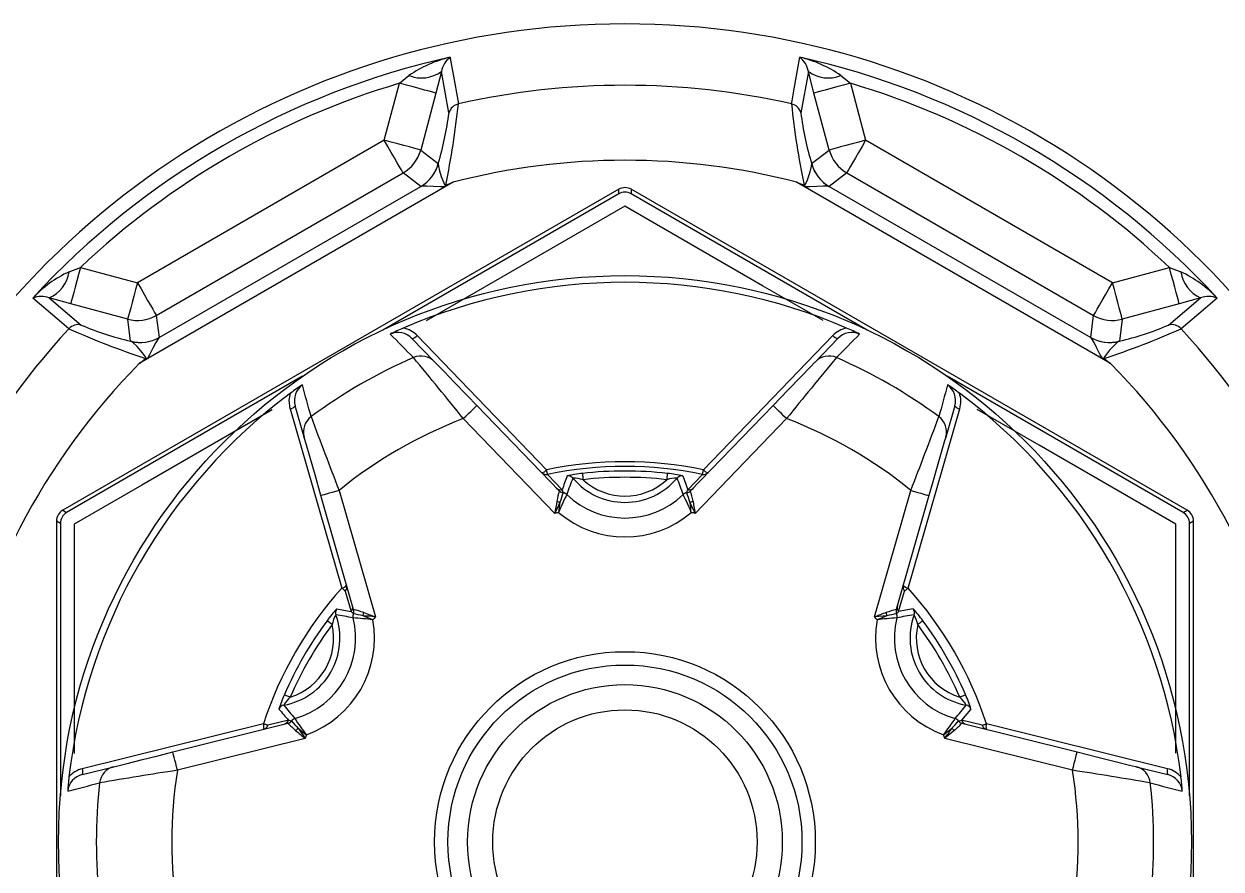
# Model space of a CAD drawing. Extents: x 6 to 134, y 1 to 99.
# Drawn here: x 128.369 to 129.32, y 44.568 to 45.24 of the extents above; entities that cross this region are included whole.
import ezdxf

# ---------------------------------------------------------------- set-up
doc = ezdxf.new("R2010")
doc.units = 0
doc.header["$MEASUREMENT"] = 0
doc.layers.add('OBJECT', color=7, linetype='CONTINUOUS')

msp = doc.modelspace()

# ---------------------------------------------------------------- linework, layer by layer
at = {"layer": 'OBJECT'}
for p, q in [((128.70091, 45.20168), (128.69649, 45.18459)), ((128.70683, 45.16888), (128.70091, 45.20168)), ((128.99233, 45.20168), (128.9864, 45.16888)), ((128.99674, 45.18459), (128.99233, 45.20168)), ((128.65542, 45.14708), (128.66755, 45.19235)), ((128.66755, 45.19235), (128.67506, 45.19847)), ((129.01818, 45.19847), (129.02568, 45.19235)), ((129.02568, 45.19235), (129.03781, 45.14708)), ((128.69649, 45.18459), (128.68436, 45.13932)), ((129.00887, 45.13932), (128.99674, 45.18459)), ((128.65542, 45.14708), (128.45934, 45.03387)), ((129.23389, 45.03387), (129.03781, 45.14708)), ((128.68436, 45.13932), (128.69834, 45.1286)), ((128.9949, 45.1286), (129.00887, 45.13932)), ((128.69834, 45.1286), (128.6983, 45.12835)), ((128.99493, 45.12835), (128.9949, 45.1286)), ((128.71025, 45.11372), (128.46081, 44.96971)), ((128.47432, 45.00793), (128.6704, 45.12113)), ((128.68438, 45.11041), (128.6704, 45.12113)), ((129.23242, 44.96971), (128.98298, 45.11372)), ((129.02283, 45.12113), (129.00886, 45.11041)), ((129.02283, 45.12113), (129.21891, 45.00793)), ((128.84162, 45.10813), (128.39998, 44.85315)), ((128.4766, 44.99035), (128.68449, 45.11038)), ((128.84162, 45.1045), (128.65416, 44.99627)), ((128.68449, 45.11038), (128.68438, 45.11041)), ((128.84162, 45.1045), (128.84162, 45.10813)), ((128.85162, 45.10813), (128.85162, 45.1045)), ((129.29326, 44.85315), (128.85162, 45.10813)), ((129.03907, 44.99627), (128.85162, 45.1045)), ((129.00886, 45.11041), (129.00875, 45.11038)), ((129.00875, 45.11038), (129.21664, 44.99035)), ((128.84662, 45.09469), (128.68881, 45.00358)), ((128.40502, 45.04256), (128.41407, 45.046)), ((128.41407, 45.046), (128.45934, 45.03387)), ((129.23389, 45.03387), (129.27916, 45.046)), ((129.27916, 45.046), (129.28822, 45.04256)), ((128.38932, 45.02178), (128.41475, 45.00025)), ((128.40632, 45.01706), (128.38932, 45.02178)), ((129.27848, 45.00025), (129.30392, 45.02178)), ((129.30392, 45.02178), (129.28692, 45.01706)), ((128.45159, 45.00493), (128.40632, 45.01706)), ((129.28692, 45.01706), (129.24165, 45.00493)), ((128.45389, 44.98747), (128.45159, 45.00493)), ((128.47432, 45.00793), (128.47662, 44.99046)), ((129.21661, 44.99046), (129.21891, 45.00793)), ((129.24165, 45.00493), (129.23935, 44.98747)), ((128.47662, 44.99046), (128.4766, 44.99035)), ((128.67743, 44.98968), (128.69538, 44.97109)), ((128.78433, 44.88519), (128.68152, 44.99195)), ((129.01172, 44.99195), (128.90891, 44.88519)), ((128.99785, 44.97109), (129.0158, 44.98968)), ((129.21664, 44.99035), (129.21661, 44.99046)), ((128.45412, 44.98737), (128.45389, 44.98747)), ((129.23935, 44.98747), (129.23911, 44.98737)), ((128.59057, 44.95956), (128.40312, 44.85133)), ((129.29012, 44.85133), (129.10266, 44.95956)), ((128.58064, 44.93371), (128.62169, 44.79129)), ((128.59177, 44.91127), (128.58465, 44.93611)), ((128.72899, 44.93629), (128.79445, 44.8685)), ((128.89878, 44.8685), (128.96425, 44.93629)), ((129.07154, 44.79129), (129.1126, 44.93371)), ((129.10858, 44.93611), (129.10146, 44.91127)), ((128.79086, 44.85063), (128.7182, 44.92587)), ((128.97504, 44.92587), (128.90237, 44.85063)), ((128.79677, 44.86928), (128.78509, 44.88157)), ((128.90814, 44.88157), (128.89646, 44.86928)), ((128.61953, 44.8689), (128.64836, 44.76835)), ((128.79447, 44.86847), (128.79445, 44.8685)), ((128.79749, 44.86701), (128.79749, 44.86698)), ((128.89574, 44.86698), (128.89574, 44.86701)), ((128.89878, 44.8685), (128.89877, 44.86847)), ((129.04488, 44.76835), (129.07371, 44.8689)), ((128.63109, 44.77418), (128.60511, 44.86477)), ((129.08813, 44.86477), (129.06215, 44.77418)), ((128.39998, 44.85315), (128.40312, 44.85133)), ((129.29012, 44.85133), (129.29326, 44.85315)), ((128.39812, 44.84267), (128.39498, 44.84449)), ((128.39498, 44.84449), (128.39498, 44.33452)), ((128.39812, 44.84267), (128.39812, 44.62622)), ((128.40912, 44.8421), (128.40912, 44.65981)), ((129.28412, 44.66012), (129.28412, 44.8421)), ((129.29826, 44.84449), (129.29512, 44.84267)), ((129.29512, 44.62622), (129.29512, 44.84267)), ((129.29826, 44.33452), (129.29826, 44.84449)), ((128.62445, 44.78882), (128.62925, 44.77256)), ((129.06399, 44.77256), (129.06879, 44.78882)), ((128.63088, 44.77078), (128.63086, 44.7708)), ((128.63109, 44.77418), (128.6311, 44.77415)), ((129.06213, 44.77415), (129.06215, 44.77418)), ((129.06238, 44.7708), (129.06235, 44.77078)), ((128.5794, 44.68623), (128.56292, 44.68225)), ((128.58173, 44.68571), (128.58176, 44.6857)), ((129.11148, 44.6857), (129.1115, 44.68571)), ((129.13031, 44.68225), (129.11383, 44.68623)), ((128.5594, 44.6834), (128.41554, 44.64775)), ((128.48748, 44.66103), (128.57892, 44.68383)), ((128.57895, 44.68382), (128.57892, 44.68383)), ((129.11431, 44.68383), (129.11428, 44.68382)), ((129.11431, 44.68383), (129.20576, 44.66103)), ((129.2777, 44.64775), (129.13383, 44.6834)), ((128.5926, 44.67178), (128.49111, 44.64647)), ((129.20213, 44.64647), (129.10063, 44.67178)), ((128.41547, 44.64307), (128.44054, 44.64932)), ((129.25269, 44.64932), (129.27777, 44.64307))]:
    msp.add_line(p, q, dxfattribs=at)
at = {"layer": 'OBJECT', "flags": 128}
for points in [[(128.70763, 45.213), (128.70806, 45.2106), (128.70979, 45.201), (128.71429, 45.17598)], [(128.97894, 45.17598), (128.97937, 45.17838), (128.9811, 45.18798), (128.9856, 45.213)], [(128.69649, 45.18459), (128.69569, 45.18481), (128.69387, 45.1853), (128.69111, 45.18604), (128.6875, 45.187), (128.68318, 45.18816), (128.67829, 45.18947), (128.67302, 45.19088), (128.66755, 45.19235)], [(129.02568, 45.19235), (129.02021, 45.19088), (129.01494, 45.18947), (129.01006, 45.18816), (129.00573, 45.187), (129.00213, 45.18604), (128.99936, 45.1853), (128.99755, 45.18481), (128.99674, 45.18459)], [(128.6704, 45.12113), (128.66999, 45.12186), (128.66905, 45.12348), (128.66762, 45.12596), (128.66575, 45.12919), (128.66351, 45.13307), (128.66098, 45.13745), (128.65825, 45.14218), (128.65542, 45.14708)], [(128.68436, 45.13932), (128.68356, 45.13954), (128.68174, 45.14003), (128.67898, 45.14077), (128.67537, 45.14173), (128.67105, 45.14289), (128.66616, 45.1442), (128.66089, 45.14561), (128.65542, 45.14708)], [(129.03781, 45.14708), (129.03234, 45.14561), (129.02707, 45.1442), (129.02219, 45.14289), (129.01786, 45.14173), (129.01426, 45.14077), (129.01149, 45.14003), (129.00968, 45.13954), (129.00887, 45.13932)], [(129.03781, 45.14708), (129.03498, 45.14218), (129.03225, 45.13745), (129.02972, 45.13307), (129.02749, 45.12919), (129.02562, 45.12596), (129.02419, 45.12348), (129.02325, 45.12186), (129.02283, 45.12113)], [(128.6983, 45.12835), (128.6984, 45.12649), (128.69921, 45.12291), (128.70073, 45.11832), (128.7027, 45.11328), (128.70363, 45.11144), (128.70377, 45.1113), (128.70385, 45.11125), (128.70392, 45.11123), (128.70399, 45.11124), (128.70406, 45.11126), (128.70416, 45.11135), (128.70421, 45.11141)], [(128.98902, 45.11141), (128.98912, 45.1113), (128.98921, 45.11125), (128.98928, 45.11123), (128.98935, 45.11124), (128.98944, 45.11128), (128.9896, 45.11144), (128.99007, 45.11225), (128.9915, 45.11564), (128.99375, 45.12202), (128.99482, 45.12639), (128.99493, 45.12835)], [(128.70421, 45.11141), (128.70892, 45.11322), (128.71025, 45.11372)], [(128.71025, 45.11372), (128.70919, 45.11315), (128.70456, 45.11063)], [(128.98298, 45.11372), (128.98432, 45.11322), (128.98902, 45.11141)], [(128.98868, 45.11063), (128.98404, 45.11315), (128.98298, 45.11372)], [(128.70456, 45.11063), (128.70411, 45.11042), (128.70371, 45.11027), (128.70287, 45.11009), (128.70013, 45.11007), (128.69419, 45.11043), (128.68922, 45.11066), (128.68581, 45.11059), (128.68449, 45.11038)], [(128.98868, 45.11063), (128.98872, 45.11073), (128.98876, 45.11083), (128.98881, 45.11092), (128.98885, 45.11102), (128.98889, 45.11112), (128.98894, 45.11121), (128.98898, 45.11131), (128.98902, 45.11141)], [(129.00875, 45.11038), (129.00743, 45.11059), (129.00402, 45.11066), (128.99904, 45.11043), (128.9931, 45.11007), (128.99036, 45.11009), (128.98952, 45.11027), (128.98912, 45.11042), (128.98868, 45.11063)], [(129.00407, 45.00378), (128.95599, 45.03154), (128.84662, 45.09469)], [(128.41407, 45.046), (128.41261, 45.04053), (128.41119, 45.03526), (128.40989, 45.03038), (128.40873, 45.02605), (128.40776, 45.02245), (128.40702, 45.01968), (128.40653, 45.01787), (128.40632, 45.01706)], [(129.28692, 45.01706), (129.2867, 45.01787), (129.28621, 45.01968), (129.28547, 45.02245), (129.28451, 45.02605), (129.28335, 45.03038), (129.28204, 45.03526), (129.28063, 45.04053), (129.27916, 45.046)], [(128.45934, 45.03387), (128.45788, 45.0284), (128.45646, 45.02313), (128.45516, 45.01825), (128.454, 45.01392), (128.45303, 45.01032), (128.45229, 45.00755), (128.4518, 45.00574), (128.45159, 45.00493)], [(128.45934, 45.03387), (128.46217, 45.02897), (128.4649, 45.02424), (128.46743, 45.01986), (128.46967, 45.01599), (128.47153, 45.01275), (128.47296, 45.01028), (128.4739, 45.00865), (128.47432, 45.00793)], [(129.21891, 45.00793), (129.21933, 45.00865), (129.22027, 45.01028), (129.2217, 45.01275), (129.22357, 45.01599), (129.22581, 45.01986), (129.22833, 45.02424), (129.23106, 45.02897), (129.23389, 45.03387)], [(129.24165, 45.00493), (129.24143, 45.00574), (129.24094, 45.00755), (129.2402, 45.01032), (129.23924, 45.01392), (129.23808, 45.01825), (129.23677, 45.02313), (129.23536, 45.0284), (129.23389, 45.03387)], [(128.40488, 44.99734), (128.40301, 44.99891), (128.39556, 45.00521), (128.37615, 45.02162)], [(129.31709, 45.02162), (129.31522, 45.02005), (129.30777, 45.01375), (129.28836, 44.99734)], [(128.4766, 44.99035), (128.47575, 44.98932), (128.47399, 44.98639), (128.47169, 44.98197), (128.46904, 44.97665), (128.46765, 44.97429), (128.46707, 44.97365), (128.46675, 44.97337), (128.46634, 44.9731)], [(129.2269, 44.9731), (129.22649, 44.97337), (129.22616, 44.97365), (129.22559, 44.97429), (129.22419, 44.97665), (129.22154, 44.98197), (129.21925, 44.98639), (129.21749, 44.98932), (129.21664, 44.99035)], [(128.46584, 44.97378), (128.46598, 44.97381), (128.46607, 44.97386), (128.46612, 44.97391), (128.46615, 44.97398), (128.46616, 44.97408), (128.4661, 44.9743), (128.46564, 44.97511), (128.46341, 44.97804), (128.45902, 44.98319), (128.45577, 44.9863), (128.45412, 44.98737)], [(129.23911, 44.98737), (129.23755, 44.98636), (129.23486, 44.98386), (129.23164, 44.98025), (129.22826, 44.97603), (129.22713, 44.9743), (129.22708, 44.97411), (129.22708, 44.97402), (129.2271, 44.97395), (129.22714, 44.97389), (129.22719, 44.97384), (129.22732, 44.9738), (129.22739, 44.97378)], [(128.46081, 44.96971), (128.46192, 44.97061), (128.46584, 44.97378)], [(128.46634, 44.9731), (128.46184, 44.97034), (128.46081, 44.96971)], [(128.46634, 44.9731), (128.46628, 44.97318), (128.46621, 44.97327), (128.46615, 44.97335), (128.46609, 44.97344), (128.46603, 44.97353), (128.46597, 44.97361), (128.4659, 44.9737), (128.46584, 44.97378)], [(128.69538, 44.97109), (128.69765, 44.96874), (128.703, 44.96321), (128.71098, 44.95494), (128.7212, 44.94435), (128.72899, 44.93629)], [(128.96425, 44.93629), (128.97612, 44.94859), (128.98665, 44.95949), (128.99401, 44.96711), (128.99753, 44.97075), (128.99785, 44.97109)], [(129.23242, 44.96971), (129.23139, 44.97034), (129.2269, 44.9731)], [(129.22739, 44.97378), (129.23131, 44.97061), (129.23242, 44.96971)], [(128.58064, 44.93371), (128.57987, 44.9406), (128.58099, 44.94617)], [(128.56639, 44.9329), (128.46277, 44.87307), (128.40912, 44.8421)], [(128.7182, 44.92587), (128.7203, 44.9279), (128.72233, 44.92986), (128.72419, 44.93166), (128.72583, 44.93324), (128.72717, 44.93453), (128.72817, 44.9355), (128.72878, 44.93609), (128.72899, 44.93629)], [(128.97504, 44.92587), (128.97293, 44.9279), (128.97091, 44.92986), (128.96904, 44.93166), (128.96741, 44.93324), (128.96607, 44.93453), (128.96507, 44.9355), (128.96445, 44.93609), (128.96425, 44.93629)], [(129.28412, 44.8421), (129.17564, 44.90472), (129.1264, 44.93316)], [(128.60511, 44.86477), (128.6004, 44.8812), (128.59622, 44.89577), (128.5933, 44.90596), (128.5919, 44.91082), (128.59177, 44.91127)], [(129.10146, 44.91127), (129.10056, 44.90814), (129.09844, 44.90074), (129.09527, 44.88969), (129.09121, 44.87554), (129.08813, 44.86477)], [(128.78509, 44.88157), (128.78507, 44.88166), (128.78503, 44.88187), (128.78496, 44.88219), (128.78487, 44.88263), (128.78476, 44.88316), (128.78463, 44.88377), (128.78448, 44.88446), (128.78433, 44.88519)], [(128.90814, 44.88157), (128.90816, 44.88166), (128.90821, 44.88187), (128.90827, 44.88219), (128.90837, 44.88263), (128.90848, 44.88316), (128.90861, 44.88377), (128.90875, 44.88446), (128.90891, 44.88519)], [(128.81276, 44.88231), (128.81277, 44.88219), (128.81281, 44.88188), (128.81286, 44.88142), (128.81293, 44.8808), (128.81302, 44.88005), (128.81312, 44.87921), (128.81322, 44.87829), (128.81333, 44.87735)], [(128.8799, 44.87735), (128.88001, 44.87829), (128.88012, 44.87921), (128.88021, 44.88005), (128.8803, 44.8808), (128.88037, 44.88142), (128.88043, 44.88188), (128.88046, 44.88219), (128.88047, 44.88231)], [(128.89259, 44.88031), (128.89498, 44.87371), (128.89646, 44.86928)], [(128.61953, 44.8689), (128.61671, 44.8681), (128.61401, 44.86732), (128.61152, 44.86661), (128.60933, 44.86598), (128.60754, 44.86547), (128.60621, 44.86508), (128.60539, 44.86485), (128.60511, 44.86477)], [(128.89574, 44.86701), (128.89638, 44.86896), (128.89646, 44.86928)], [(129.07371, 44.8689), (129.07652, 44.8681), (129.07922, 44.86732), (129.08172, 44.86661), (129.0839, 44.86598), (129.0857, 44.86547), (129.08703, 44.86508), (129.08785, 44.86485), (129.08813, 44.86477)], [(128.79496, 44.85959), (128.79376, 44.85697), (128.79094, 44.8508), (128.79086, 44.85063)], [(128.90069, 44.86035), (128.90119, 44.85751), (128.90234, 44.85081), (128.90237, 44.85063)], [(128.62445, 44.78882), (128.62438, 44.78888), (128.62422, 44.78902), (128.62397, 44.78925), (128.62364, 44.78954), (128.62324, 44.7899), (128.62277, 44.79032), (128.62225, 44.79079), (128.62169, 44.79129)], [(129.06879, 44.78882), (129.06885, 44.78888), (129.06901, 44.78902), (129.06926, 44.78925), (129.06959, 44.78954), (129.07, 44.7899), (129.07047, 44.79032), (129.07098, 44.79079), (129.07154, 44.79129)], [(128.61776, 44.77473), (128.62467, 44.7735), (128.62925, 44.77256)], [(128.63086, 44.7708), (128.62948, 44.77233), (128.62925, 44.77256)], [(128.63909, 44.77175), (128.64181, 44.77077), (128.64818, 44.76842), (128.64836, 44.76835)], [(128.61398, 44.76225), (128.61322, 44.76282), (128.61248, 44.76337), (128.6118, 44.76387), (128.61119, 44.76432), (128.61069, 44.76469), (128.61031, 44.76497), (128.61007, 44.76516), (128.60997, 44.76523)], [(129.05468, 44.76928), (129.05182, 44.76902), (129.04506, 44.76837), (129.04488, 44.76835)], [(129.08326, 44.76523), (129.08316, 44.76516), (129.08292, 44.76497), (129.08254, 44.76469), (129.08204, 44.76432), (129.08144, 44.76387), (129.08076, 44.76337), (129.08002, 44.76282), (129.07925, 44.76225)], [(128.57611, 44.70659), (128.57623, 44.70654), (128.57651, 44.70642), (128.57694, 44.70623), (128.57751, 44.70598), (128.5782, 44.70568), (128.57898, 44.70535), (128.57982, 44.70498), (128.5807, 44.7046)], [(129.11254, 44.7046), (129.11341, 44.70498), (129.11426, 44.70535), (129.11504, 44.70568), (129.11572, 44.70598), (129.1163, 44.70623), (129.11673, 44.70642), (129.11701, 44.70654), (129.11712, 44.70659)], [(129.12145, 44.69509), (129.11693, 44.68972), (129.11383, 44.68623)], [(129.1115, 44.68571), (129.11351, 44.68614), (129.11383, 44.68623)], [(128.56292, 44.68225), (128.56284, 44.68228), (128.56263, 44.68235), (128.56231, 44.68245), (128.56189, 44.68259), (128.56138, 44.68276), (128.56078, 44.68295), (128.56012, 44.68317), (128.5594, 44.6834)], [(128.58689, 44.67981), (128.58855, 44.67746), (128.59249, 44.67193), (128.5926, 44.67178)], [(129.10821, 44.6781), (129.106, 44.67625), (129.10078, 44.6719), (129.10063, 44.67178)], [(129.13031, 44.68225), (129.1304, 44.68228), (129.1306, 44.68235), (129.13092, 44.68245), (129.13134, 44.68259), (129.13186, 44.68276), (129.13246, 44.68295), (129.13312, 44.68317), (129.13383, 44.6834)], [(128.44054, 44.64932), (128.4437, 44.65011), (128.45117, 44.65198), (128.46232, 44.65476), (128.47661, 44.65832), (128.48748, 44.66103)], [(128.49111, 44.64647), (128.4904, 44.64931), (128.48972, 44.65204), (128.48909, 44.65456), (128.48854, 44.65676), (128.48809, 44.65857), (128.48775, 44.65992), (128.48755, 44.66075), (128.48748, 44.66103)], [(129.20213, 44.64647), (129.20284, 44.64931), (129.20352, 44.65204), (129.20414, 44.65456), (129.20469, 44.65676), (129.20514, 44.65857), (129.20548, 44.65992), (129.20569, 44.66075), (129.20576, 44.66103)], [(129.20576, 44.66103), (129.22234, 44.65689), (129.23705, 44.65323), (129.24733, 44.65066), (129.25224, 44.64944), (129.25269, 44.64932)]]:
    msp.add_lwpolyline(points, dxfattribs=at)
at = {"layer": 'OBJECT'}
for radius in [0.45, 0.15121, 0.14061, 0.125, 0.105]:
    msp.add_circle((128.84662, 44.58951), radius, dxfattribs=at)
for centre, radius, start, end in [((128.84662, 44.58951), 0.65, 24.58225, 155.41775), ((128.84662, 44.58951), 0.6388, 102.56667, 137.43333), ((128.72939, 45.12045), 0.09507, 103.23048, 124.85389), ((128.71925, 45.19845), 0.01863, 128.59811, 170.00826), ((128.84662, 44.58951), 0.6388, 42.56667, 77.43333), ((128.97398, 45.19845), 0.01863, 9.99174, 51.40189), ((128.96385, 45.12045), 0.09507, 55.14581, 76.76982), ((128.68502, 45.22393), 0.02734, 248.62725, 305.51474), ((129.00821, 45.22394), 0.02735, 234.48601, 291.372), ((128.84662, 44.58951), 0.62887, 106.54312, 133.45688), ((128.84662, 44.58951), 0.60122, 77.28552, 102.71448), ((128.84662, 44.58951), 0.62887, 46.54312, 73.45688), ((128.06786, 45.24384), 0.64998, 348.24413, 354.00764), ((128.71647, 45.16622), 0.01, 102.58434, 164.55107), ((128.97676, 45.16622), 0.01, 15.44765, 77.41694), ((129.57465, 45.23592), 0.59872, 185.74537, 192.00286), ((128.44657, 45.20275), 0.26246, 343.59082, 352.58687), ((129.1995, 45.19279), 0.21443, 186.40281, 197.4195), ((128.65535, 45.14713), 0.03004, 300.06713, 344.93373), ((129.03789, 45.14714), 0.03005, 195.06845, 239.93185), ((128.66933, 45.13641), 0.03004, 300.06516, 344.93454), ((128.66936, 45.1363), 0.03001, 300.26102, 344.63805), ((128.84662, 44.58951), 0.54166, 75.41895, 104.58105), ((129.02391, 45.13641), 0.03005, 195.06816, 239.93214), ((129.02387, 45.1363), 0.03001, 195.35921, 239.74172), ((128.47455, 45.0081), 0.25183, 24.02713, 24.21997), ((128.44541, 44.95651), 0.09506, 115.14438, 136.77107), ((128.37798, 45.04667), 0.02735, 294.4855, 351.37178), ((129.31525, 45.04667), 0.02735, 188.62766, 245.51404), ((129.24782, 44.95651), 0.09506, 43.22917, 64.8551), ((128.84662, 44.58951), 0.44471, 66.67677, 113.32323), ((128.38294, 45.0043), 0.01861, 69.96973, 111.42444), ((129.31029, 45.00429), 0.01862, 68.58908, 110.01676), ((128.41224, 44.99057), 0.01, 75.44921, 137.41576), ((128.50057, 45.19668), 0.21435, 246.40088, 257.42154), ((128.45933, 45.03396), 0.03004, 255.06763, 299.93245), ((129.2339, 45.03396), 0.03004, 240.06749, 284.93254), ((129.19266, 45.19671), 0.21438, 282.57927, 293.59845), ((129.28099, 44.99057), 0.01, 42.58469, 104.55034), ((128.84662, 44.58951), 0.60122, 137.28552, 167.96978), ((128.65047, 45.54228), 0.59772, 245.7402, 252.00813), ((128.46163, 45.0165), 0.03004, 255.0672, 299.93287), ((128.46171, 45.01641), 0.03001, 255.36086, 299.74019), ((128.75588, 44.80145), 0.21416, 113.48153, 116.54254), ((128.66644, 44.97921), 0.01518, 43.59741, 114.34716), ((142.92691, 59.06972), 20.04227, 224.615827, 224.690751), ((128.66678, 44.97778), 0.02044, 43.88471, 79.38837), ((128.67703, 44.9952), 0.00554, 274.12274, 324.09341), ((129.02645, 44.97778), 0.02045, 100.61594, 136.1097), ((129.0162, 44.9952), 0.00554, 215.9136, 265.87026), ((114.60182, 59.23224), 20.27351, 315.309676, 315.383746), ((129.0268, 44.97917), 0.01521, 65.73403, 136.3214), ((128.93904, 44.80507), 0.21017, 63.42778, 66.54691), ((129.23161, 45.0165), 0.03004, 240.06687, 284.93306), ((129.23153, 45.01641), 0.03001, 240.25992, 284.63894), ((129.04277, 45.54228), 0.59772, 287.99188, 294.25979), ((128.84662, 44.58951), 0.60122, 12.03022, 42.71448), ((128.84662, 44.58951), 0.41996, 113.58269, 126.41731), ((128.68462, 44.96068), 0.01498, 44.02426, 113.67139), ((126.10102, 42.83072), 3.3525, 38.67856, 39.74894), ((131.6287, 42.80095), 3.39959, 140.25847, 141.31403), ((129.00862, 44.96068), 0.01498, 66.3292, 135.97514), ((128.84662, 44.58951), 0.41996, 53.58269, 66.41731), ((129.5728, 44.72341), 0.4266, 144.06223, 144.17606), ((128.84662, 44.58951), 0.54166, 135.41895, 169.67665), ((128.84662, 44.58951), 0.54166, 10.32335, 44.58105), ((128.70752, 44.77537), 0.21256, 123.44635, 126.53029), ((128.59919, 44.94041), 0.01516, 125.59467, 196.461), ((109.89106, 39.807), 19.39439, 15.308564, 15.385992), ((147.81882, 39.80265), 19.41159, 164.614661, 164.69202), ((128.98567, 44.7753), 0.21264, 53.47113, 56.55392), ((129.09406, 44.94041), 0.01514, 343.50584, 54.43849), ((128.84662, 44.58951), 0.44471, 126.67677, 173.32323), ((128.84662, 44.58951), 0.44471, 6.67677, 53.32323), ((129.093, 44.93938), 0.02041, 343.84989, 19.4237), ((128.58007, 44.93922), 0.00554, 275.90494, 325.87827), ((129.11317, 44.93922), 0.00554, 214.12764, 264.08915), ((128.60617, 44.91539), 0.01498, 126.32882, 195.97452), ((131.72338, 46.08057), 3.33198, 200.2475, 201.32448), ((128.84662, 44.58951), 0.36005, 110.89628, 129.10372), ((128.84662, 44.58951), 0.36005, 50.89628, 69.10372), ((125.94407, 46.09037), 3.35955, 338.67969, 339.74783), ((129.08706, 44.91539), 0.01498, 344.02533, 53.6704), ((128.77987, 44.88851), 0.00556, 276.15163, 323.32232), ((128.84662, 44.58951), 0.30217, 78.10411, 101.89589), ((128.84662, 44.58951), 0.29847, 78.10411, 101.89589), ((128.91336, 44.88851), 0.00556, 216.67768, 263.84837), ((128.78406, 44.88645), 0.00499, 224.00829, 281.95045), ((129.00521, 44.8024), 0.2189, 159.15023, 162.21037), ((128.9826, 44.80503), 0.19201, 157.47207, 161.60987), ((128.81784, 44.81376), 0.06873, 94.23629, 104.48768), ((128.80142, 44.87537), 0.005, 40.12116, 98.94288), ((128.84662, 44.91341), 0.05407, 220.07984, 319.92016), ((128.80457, 44.84738), 0.03122, 73.69887, 88.76326), ((128.84662, 44.58951), 0.29476, 83.40402, 96.59598), ((128.84662, 44.58951), 0.28976, 83.40402, 96.59598), ((128.84662, 44.91341), 0.04907, 227.29364, 312.70636), ((128.88726, 44.85648), 0.02213, 88.1113, 109.42657), ((128.87566, 44.81538), 0.0671, 75.38707, 85.88896), ((128.89182, 44.87537), 0.005, 81.05669, 139.88166), ((128.70526, 44.80303), 0.19774, 18.44896, 22.46682), ((128.90918, 44.88645), 0.00499, 258.04625, 315.995), ((128.79589, 44.8742), 0.00499, 224.01076, 280.15686), ((128.87955, 44.84409), 0.08851, 164.0108, 169.41452), ((128.79804, 44.87196), 0.00499, 224.00797, 263.69681), ((128.79806, 44.87195), 0.005, 224.04042, 263.45298), ((128.91309, 44.8232), 0.12361, 159.25706, 162.87987), ((128.81794, 44.87471), 0.02185, 194.39848, 200.65831), ((128.79692, 44.86201), 0.005, 45.99908, 83.46965), ((128.89631, 44.86201), 0.005, 96.53551, 133.99577), ((128.89519, 44.87196), 0.00499, 276.30319, 315.99203), ((128.89517, 44.87195), 0.005, 276.54194, 315.96466), ((128.78017, 44.82321), 0.12358, 17.11979, 20.74328), ((128.89734, 44.8742), 0.00499, 259.83955, 315.99283), ((128.81344, 44.84403), 0.08876, 10.59512, 15.98349), ((129.57668, 44.71916), 0.79674, 169.79247, 170.50217), ((128.79681, 44.86962), 0.0102, 245.29805, 259.52827), ((129.00727, 44.76351), 0.23069, 153.73313, 157.64341), ((129.1929, 44.80568), 0.40158, 172.28561, 173.48262), ((128.84662, 44.91341), 0.06649, 225.96574, 314.03426), ((128.6859, 44.76348), 0.23076, 22.35723, 26.26623), ((128.89642, 44.86962), 0.01021, 280.47022, 294.69944), ((128.50794, 44.80663), 0.39391, 6.50572, 7.72605), ((127.22148, 44.08713), 1.84617, 24.42838, 24.73415), ((128.84662, 44.58951), 0.26701, 101.38304, 102.05346), ((128.84662, 44.91341), 0.08148, 229.70358, 310.29642), ((128.84662, 44.58951), 0.26701, 77.94654, 78.61696), ((128.84662, 44.58951), 0.30217, 138.10411, 161.89589), ((128.62105, 44.79681), 0.00556, 276.67652, 323.85104), ((128.62073, 44.79216), 0.00499, 318.04244, 15.99839), ((129.0725, 44.79216), 0.005, 164.01165, 221.94751), ((129.07219, 44.79681), 0.00556, 216.15034, 263.32401), ((128.84662, 44.58951), 0.30217, 18.10411, 41.89589), ((128.66552, 44.7276), 0.0671, 135.38718, 145.88948), ((128.62165, 44.77158), 0.005, 141.0559, 199.88114), ((128.62543, 44.77578), 0.00499, 319.84336, 15.98954), ((128.62629, 44.7728), 0.00499, 336.30811, 15.99034), ((128.62629, 44.77278), 0.005, 336.54679, 15.95879), ((128.60962, 44.68807), 0.08872, 70.59356, 75.98432), ((128.62894, 44.77269), 0.0102, 340.46615, 354.70158), ((129.33142, 44.0017), 0.81846, 109.803, 110.49386), ((129.08359, 44.68817), 0.08862, 104.01237, 109.40917), ((129.06431, 44.7727), 0.01021, 185.30297, 199.52281), ((129.06694, 44.77278), 0.005, 164.03708, 203.45236), ((129.06694, 44.7728), 0.00499, 164.00746, 203.69905), ((129.07922, 44.757), 0.02177, 134.38951, 140.67342), ((129.0678, 44.77578), 0.00499, 164.00476, 220.16235), ((129.11024, 44.55884), 0.21867, 99.14839, 102.21182), ((129.07158, 44.77158), 0.005, 340.12453, 38.94181), ((129.02646, 44.72657), 0.06871, 34.23504, 44.48935), ((128.56611, 44.75146), 0.05407, 280.07984, 19.92016), ((128.84662, 44.58951), 0.29476, 143.40402, 156.59598), ((128.56611, 44.75146), 0.04907, 287.29364, 12.70636), ((128.84662, 44.58951), 0.28976, 143.40402, 156.59598), ((128.56611, 44.75146), 0.06649, 285.96574, 14.03426), ((128.56611, 44.75146), 0.08148, 289.70358, 10.29642), ((128.63575, 44.75819), 0.02214, 148.11917, 169.42036), ((128.59102, 44.57382), 0.19777, 78.45005, 82.46726), ((128.63547, 44.76879), 0.005, 156.52688, 194.00653), ((128.61563, 44.53768), 0.23039, 82.35408, 86.26946), ((128.61095, 44.64854), 0.12385, 77.12366, 80.73913), ((128.49061, 44.40799), 0.39041, 66.49991, 67.73118), ((128.44603, 42.68769), 2.09048, 84.44579, 84.71582), ((128.84662, 44.58951), 0.26701, 137.94654, 138.61696), ((128.84662, 44.58951), 0.26701, 41.38304, 42.05346), ((129.12712, 44.75146), 0.08148, 169.70358, 250.29642), ((129.20414, 44.40442), 0.39429, 112.27528, 113.4944), ((129.07772, 44.53657), 0.2315, 93.73992, 97.63643), ((129.08231, 44.64841), 0.12399, 99.26261, 102.87419), ((129.12712, 44.75146), 0.06649, 165.96574, 254.03426), ((129.05776, 44.76879), 0.005, 346.00571, 23.46609), ((129.10126, 44.57948), 0.19203, 97.47274, 101.61014), ((129.12712, 44.75146), 0.05407, 160.07984, 259.92016), ((129.04893, 44.75486), 0.03121, 13.69708, 28.76339), ((129.12712, 44.75146), 0.04907, 167.29364, 252.70636), ((128.84662, 44.58951), 0.28976, 23.40402, 36.59598), ((128.84662, 44.58951), 0.29476, 23.40402, 36.59598), ((128.63801, 44.67671), 0.06873, 154.23628, 164.48886), ((128.60227, 44.68203), 0.03122, 133.69882, 148.76155), ((129.09816, 44.68781), 0.02211, 28.10157, 49.43646), ((129.05673, 44.67728), 0.06713, 15.38946, 25.88668), ((128.57645, 44.6933), 0.005, 100.12328, 158.94309), ((128.74128, 44.83307), 0.21855, 219.14677, 222.21184), ((128.72792, 44.815), 0.19195, 217.47207, 221.61102), ((128.96081, 44.81872), 0.19779, 318.45054, 322.4673), ((129.11678, 44.6933), 0.005, 21.05861, 79.87937), ((128.57471, 44.68792), 0.00499, 284.00963, 340.16024), ((128.57772, 44.68866), 0.00498, 284.0052, 323.70303), ((128.57774, 44.68868), 0.005, 284.03457, 323.45604), ((128.58528, 44.70729), 0.02187, 254.40423, 260.65828), ((128.58578, 44.68272), 0.005, 106.00399, 143.46611), ((128.67744, 44.76389), 0.12357, 219.25759, 222.88156), ((128.77649, 44.81582), 0.23099, 213.73602, 217.6412), ((128.91695, 44.81566), 0.23073, 322.35702, 326.26662), ((129.01549, 44.76416), 0.12397, 317.12514, 320.73733), ((129.10746, 44.68272), 0.005, 36.53704, 73.99285), ((129.1155, 44.68868), 0.005, 216.54006, 255.96656), ((129.11552, 44.68866), 0.00499, 216.30298, 255.99432), ((129.11853, 44.68792), 0.00499, 199.84064, 255.99188), ((128.5543, 44.6812), 0.00556, 336.15174, 23.32699), ((128.55817, 44.6838), 0.00499, 284.00921, 341.95063), ((128.64276, 44.74548), 0.08873, 224.01648, 229.40691), ((128.57912, 44.68644), 0.01021, 305.30485, 319.52125), ((129.11916, 45.31031), 0.82764, 229.80609, 230.48928), ((128.82478, 44.98723), 0.38871, 232.26599, 233.50261), ((128.86382, 44.99335), 0.39639, 306.50937, 307.72203), ((127.29181, 45.9642), 2.2231, 324.45388, 324.70781), ((129.11411, 44.68643), 0.0102, 220.46988, 234.69954), ((129.0506, 44.74534), 0.08854, 310.58816, 315.98984), ((129.13506, 44.6838), 0.005, 198.05113, 255.9914), ((129.13894, 44.6812), 0.00556, 156.6791, 203.84972), ((128.84662, 44.58951), 0.26701, 161.38304, 162.05346), ((128.84662, 44.58951), 0.26701, 17.94654, 18.61696), ((128.42044, 44.6279), 0.02045, 103.88619, 139.38822), ((128.41048, 44.64549), 0.00554, 334.1275, 24.09075), ((128.44417, 44.63479), 0.01498, 104.02461, 173.67078), ((129.24906, 44.63479), 0.01498, 6.32894, 75.97568), ((129.28275, 44.64549), 0.00554, 155.90925, 205.8725), ((129.27279, 44.6279), 0.02045, 40.61373, 76.11257), ((128.41903, 44.62832), 0.01518, 103.59963, 174.34468), ((128.61141, 44.61745), 0.20785, 173.43496, 176.58887), ((128.9973, 41.33037), 3.35451, 98.67896, 99.7487), ((128.84662, 44.58951), 0.36005, 170.89628, 189.10372), ((128.69342, 41.31482), 3.37026, 80.2538, 81.31854), ((128.84662, 44.58951), 0.36005, 350.89628, 9.10372), ((129.27417, 44.6283), 0.01521, 5.73115, 76.32453), ((129.07743, 44.61707), 0.21226, 3.44315, 6.53156), ((123.23163, 64.46313), 20.49666, 284.616525, 284.689788), ((128.84662, 44.58951), 0.41996, 173.58269, 186.41731), ((128.84662, 44.58951), 0.41996, 353.58269, 6.41731), ((134.64219, 65.15378), 21.21053, 255.311445, 255.382242)]:
    msp.add_arc(centre, radius, start, end, dxfattribs=at)
for centre, major_axis in [((128.84662, 45.09947), (0, 0.01)), ((128.84662, 45.09584), (0, 0.01)), ((128.40498, 44.84449), (-0.00866, 0.005)), ((128.40812, 44.84267), (-0.00866, 0.005)), ((129.28512, 44.84267), (0.00866, 0.005)), ((129.28826, 44.84449), (0.00866, 0.005))]:
    msp.add_ellipse(centre, major_axis=major_axis, ratio=0.999949, start_param=5.759609, end_param=6.806762, dxfattribs=at)

doc.saveas('drawing.dxf')
